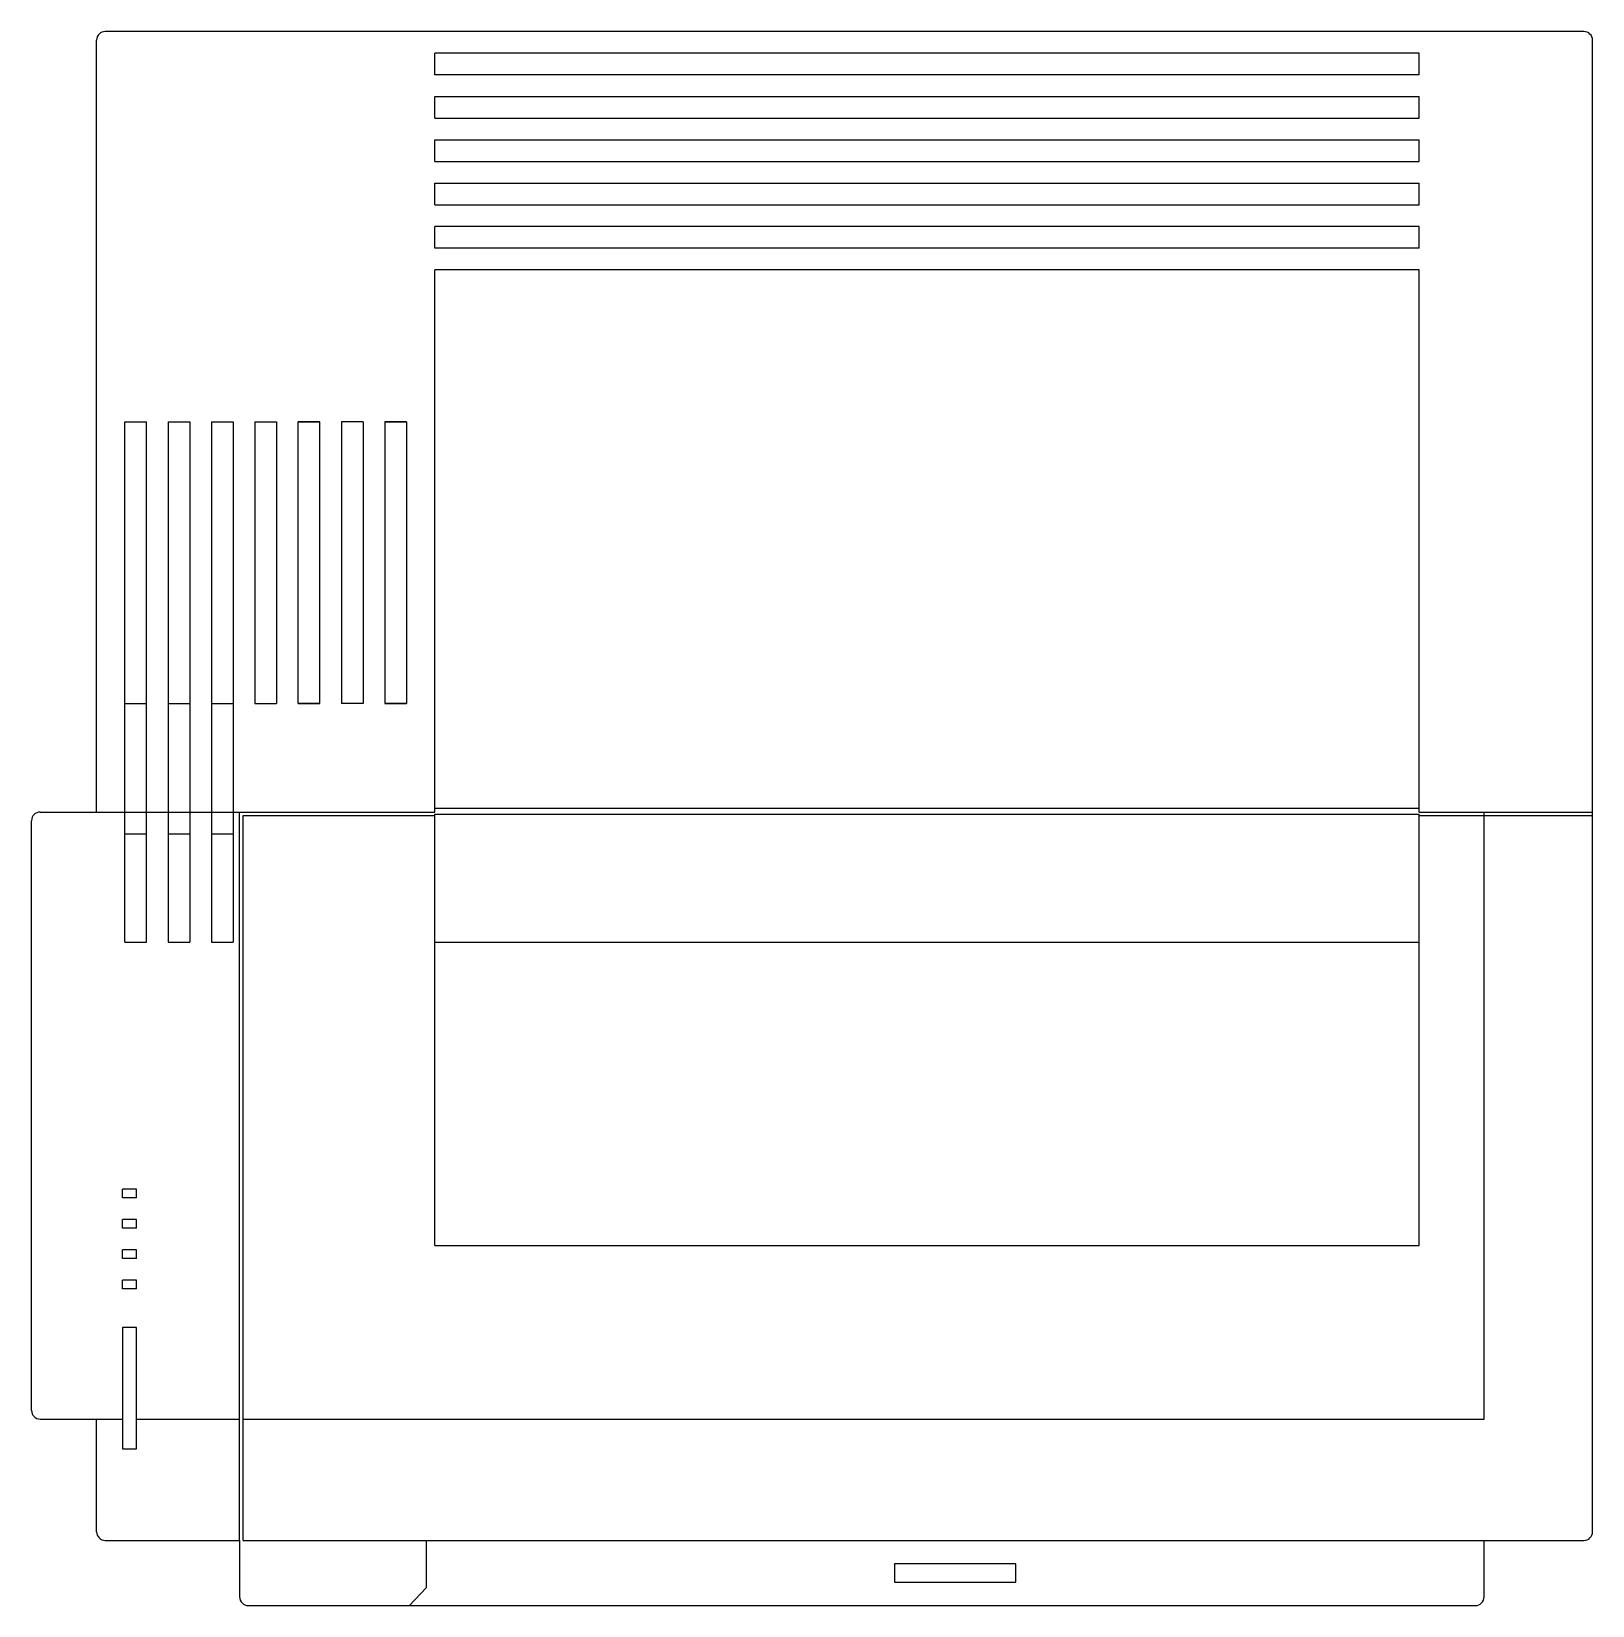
# Model space of a CAD drawing. Extents: x 18.907 to 19.267, y 22.022 to 22.385.
import ezdxf

# ---------------------------------------------------------------- set-up
doc = ezdxf.new("R2010")
doc.units = 0
doc.header["$LTSCALE"] = 0.35
doc.header["$MEASUREMENT"] = 0
doc.layers.add('MOBIL', color=2, linetype='CONTINUOUS')
doc.layers.add('MOBIL-I', color=1, linetype='CONTINUOUS')

msp = doc.modelspace()

# ---------------------------------------------------------------- linework, layer by layer
at = {"layer": 'MOBIL'}
for p, q in [((19.26499, 22.38457), (18.92399, 22.38457)), ((18.92199, 22.20457), (18.92199, 22.38257)), ((19.26699, 22.03857), (19.26699, 22.38257)), ((18.90699, 22.06657), (18.90699, 22.20257)), ((18.90899, 22.20457), (18.92199, 22.20457)), ((18.90899, 22.06457), (18.92199, 22.06457)), ((18.92199, 22.03857), (18.92199, 22.06457)), ((18.92399, 22.03657), (18.95499, 22.03657)), ((18.95499, 22.03657), (18.95499, 22.02357)), ((19.24199, 22.02357), (19.24199, 22.03657)), ((19.24199, 22.03657), (19.26499, 22.03657)), ((18.95699, 22.02157), (19.23999, 22.02157))]:
    msp.add_line(p, q, dxfattribs=at)
for centre, start, end in [((18.92399, 22.38257), 90, 180), ((19.26499, 22.38257), 0, 90), ((18.90899, 22.20257), 90, 180), ((18.90899, 22.06657), 180, 270), ((18.92399, 22.03857), 180, 270), ((19.26499, 22.03857), 270, 0), ((18.95699, 22.02357), 180, 270), ((19.23999, 22.02357), 270, 0)]:
    msp.add_arc(centre, 0.002, start, end, dxfattribs=at)
at = {"layer": 'MOBIL-I'}
for p, q in [((19.22699, 22.37957), (18.99999, 22.37957)), ((18.99999, 22.37457), (18.99999, 22.37957)), ((19.22699, 22.37457), (19.22699, 22.37957)), ((19.22699, 22.37457), (18.99999, 22.37457)), ((18.99999, 22.36957), (19.22699, 22.36957)), ((18.99999, 22.36457), (18.99999, 22.36957)), ((19.22699, 22.36457), (19.22699, 22.36957)), ((18.99999, 22.36457), (19.22699, 22.36457)), ((18.99999, 22.35957), (19.22699, 22.35957)), ((18.99999, 22.35457), (18.99999, 22.35957)), ((19.22699, 22.35457), (19.22699, 22.35957)), ((18.99999, 22.35457), (19.22699, 22.35457)), ((18.99999, 22.34957), (19.22699, 22.34957)), ((18.99999, 22.34457), (18.99999, 22.34957)), ((19.22699, 22.34457), (19.22699, 22.34957)), ((18.99999, 22.34457), (19.22699, 22.34457)), ((18.99999, 22.33707), (18.99999, 22.33957)), ((19.22699, 22.33957), (18.99999, 22.33957)), ((19.22699, 22.33457), (19.22699, 22.33957)), ((18.99999, 22.33457), (18.99999, 22.33707)), ((19.22699, 22.33457), (18.99999, 22.33457)), ((19.22699, 22.32957), (18.99999, 22.32957)), ((18.99999, 22.20457), (18.99999, 22.32957)), ((19.22699, 22.20457), (19.22699, 22.32957)), ((18.92849, 22.17457), (18.92849, 22.29457)), ((18.92849, 22.29457), (18.93099, 22.29457)), ((18.92849, 22.17457), (18.92849, 22.29457)), ((18.93099, 22.29457), (18.93349, 22.29457)), ((18.93349, 22.17457), (18.93349, 22.29457)), ((18.93849, 22.29457), (18.94349, 22.29457)), ((18.93849, 22.29457), (18.93849, 22.17457)), ((18.94349, 22.29457), (18.94349, 22.17457)), ((18.94849, 22.29457), (18.95349, 22.29457)), ((18.94849, 22.29457), (18.94849, 22.17457)), ((18.95349, 22.29457), (18.95349, 22.17457)), ((18.95849, 22.29457), (18.96349, 22.29457)), ((18.95849, 22.29457), (18.95849, 22.22957)), ((18.96349, 22.29457), (18.96349, 22.22957)), ((18.96849, 22.29457), (18.97349, 22.29457)), ((18.96849, 22.22957), (18.96849, 22.29457)), ((18.96849, 22.22957), (18.96849, 22.29457)), ((18.97349, 22.29457), (18.96849, 22.29457)), ((18.97349, 22.22957), (18.97349, 22.29457)), ((18.97349, 22.22957), (18.97349, 22.29457)), ((18.97849, 22.29457), (18.97849, 22.22957)), ((18.98349, 22.29457), (18.97849, 22.29457)), ((18.98349, 22.29457), (18.98349, 22.22957)), ((18.98849, 22.29457), (18.98849, 22.22957)), ((18.99349, 22.29457), (18.98849, 22.29457)), ((18.98849, 22.29457), (18.99349, 22.29457)), ((18.98849, 22.29457), (18.98849, 22.22957)), ((18.99349, 22.29457), (18.99349, 22.22957)), ((18.99349, 22.29457), (18.99349, 22.22957)), ((18.92849, 22.22957), (18.93349, 22.22957)), ((18.93849, 22.22957), (18.94349, 22.22957)), ((18.94849, 22.22957), (18.95349, 22.22957)), ((18.95849, 22.22957), (18.96349, 22.22957)), ((18.96849, 22.22957), (18.97349, 22.22957)), ((18.97349, 22.22957), (18.96849, 22.22957)), ((18.98349, 22.22957), (18.97849, 22.22957)), ((18.99349, 22.22957), (18.98849, 22.22957)), ((18.98849, 22.22957), (18.99349, 22.22957)), ((18.99999, 22.20543), (19.22699, 22.20543)), ((18.92199, 22.20457), (18.99999, 22.20457)), ((18.95499, 22.03657), (18.95499, 22.20457)), ((18.95579, 22.03657), (18.95579, 22.20377)), ((18.95579, 22.20377), (18.99999, 22.20377)), ((18.99999, 22.10457), (18.99999, 22.20409)), ((18.99999, 22.20409), (19.22699, 22.20409)), ((19.22699, 22.20457), (19.26699, 22.20457)), ((19.22699, 22.10457), (19.22699, 22.20409)), ((19.22699, 22.20377), (19.26699, 22.20377)), ((19.24199, 22.06457), (19.24199, 22.20457)), ((18.92849, 22.19957), (18.93349, 22.19957)), ((18.93849, 22.19957), (18.94349, 22.19957)), ((18.94849, 22.19957), (18.95349, 22.19957)), ((18.92849, 22.17457), (18.93349, 22.17457)), ((18.92849, 22.17457), (18.93349, 22.17457)), ((18.93849, 22.17457), (18.94349, 22.17457)), ((18.93849, 22.17457), (18.94349, 22.17457)), ((18.94849, 22.17457), (18.95349, 22.17457)), ((18.94849, 22.17457), (18.95349, 22.17457)), ((18.99999, 22.17457), (19.22699, 22.17457)), ((18.93119, 22.11757), (18.928, 22.11757)), ((18.928, 22.11557), (18.928, 22.11757)), ((18.93119, 22.11557), (18.928, 22.11557)), ((18.93119, 22.11557), (18.93119, 22.11757)), ((18.93119, 22.11057), (18.928, 22.11057)), ((18.928, 22.10857), (18.928, 22.11057)), ((18.93119, 22.10857), (18.93119, 22.11057)), ((18.93119, 22.10857), (18.928, 22.10857)), ((18.93119, 22.10357), (18.928, 22.10357)), ((18.928, 22.10157), (18.928, 22.10357)), ((18.93119, 22.10157), (18.93119, 22.10357)), ((18.99999, 22.10457), (19.22699, 22.10457)), ((18.93119, 22.10157), (18.928, 22.10157)), ((18.93119, 22.09657), (18.928, 22.09657)), ((18.928, 22.09457), (18.928, 22.09657)), ((18.93119, 22.09457), (18.93119, 22.09657)), ((18.93119, 22.09457), (18.928, 22.09457)), ((18.928, 22.08568), (18.928, 22.05768)), ((18.93119, 22.08568), (18.928, 22.08568)), ((18.93119, 22.05768), (18.93119, 22.08568)), ((18.92199, 22.06457), (18.928, 22.06457)), ((18.93119, 22.06457), (18.95499, 22.06457)), ((18.95579, 22.06457), (19.24199, 22.06457)), ((18.928, 22.05768), (18.93119, 22.05768)), ((18.95579, 22.03657), (19.24199, 22.03657)), ((18.99799, 22.03657), (18.99799, 22.02564)), ((19.10599, 22.0312), (19.10599, 22.02695)), ((19.13399, 22.0312), (19.10599, 22.0312)), ((19.13399, 22.02695), (19.13399, 22.0312)), ((19.10599, 22.02695), (19.13399, 22.02695)), ((18.9942, 22.02157), (18.99799, 22.02564))]:
    msp.add_line(p, q, dxfattribs=at)

doc.saveas('drawing.dxf')
